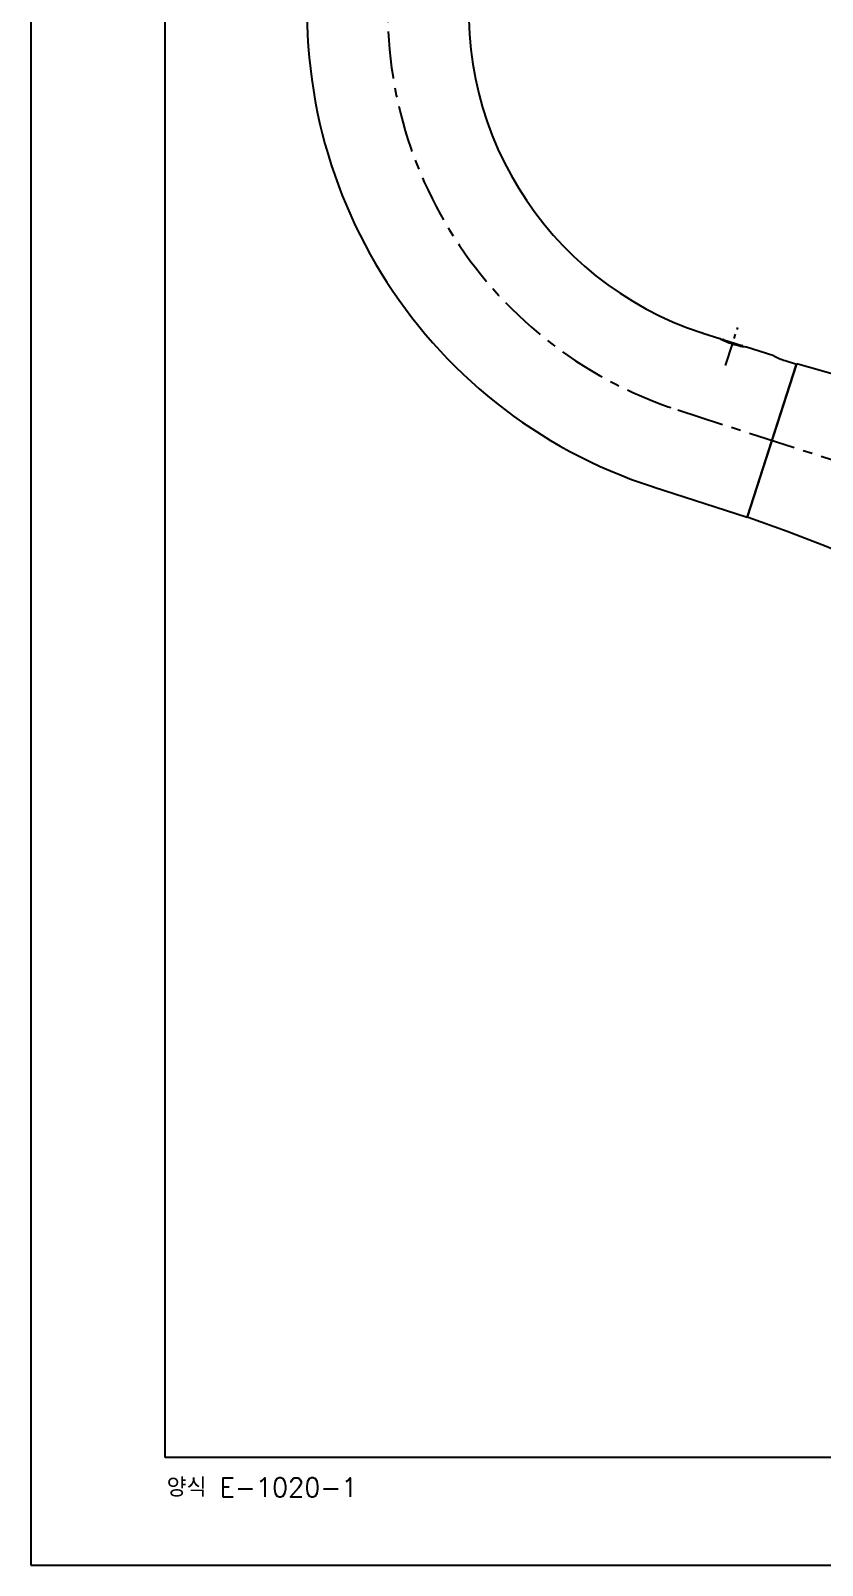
# Model space of a CAD drawing. Extents: x 19044 to 19885, y -10133 to -9539.
# Drawn here: x 19044 to 19191.1, y -10132.9 to -9848 of the extents above; entities that cross this region are included whole.
import ezdxf

# ---------------------------------------------------------------- set-up
doc = ezdxf.new("R2010")
doc.units = 0
doc.header["$LTSCALE"] = 7
doc.header["$MEASUREMENT"] = 0
doc.linetypes.add('CENTER', pattern=[2, 1.25, -0.25, 0.25, -0.25])
doc.layers.get('0').update_dxf_attribs({"color": 2, "linetype": 'CONTINUOUS'})
for name, color, linetype in [('CL', 1, 'CENTER'), ('D', 2, 'CONTINUOUS'), ('DWG', 7, 'CONTINUOUS'), ('KP0120108_DXF_CONTINUOUS_LINE', 7, 'CONTINUOUS'), ('KP0220101-1_DXF_CONTINUOUS_LINE', 7, 'CONTINUOUS'), ('TXT', 4, 'CONTINUOUS')]:
    doc.layers.add(name, color=color, linetype=linetype)
doc.styles.add('GHS', font='ROMANS.shx', dxfattribs={"bigfont": 'GHS.shx'})

# ---------------------------------------------------------------- blocks, each defined once
blk = doc.blocks.new('BORDER')
for p, q in [((0, 1), (0, 0)), ((0, 0), (1, 0))]:
    blk.add_line(p, q)
blk = doc.blocks.new('A$C57544C0A')
at = {"color": 7, "linetype": 'Continuous'}
for q in [(-126.59, -16.68), (-123.28, -17.75)]:
    blk.add_line((-126.45, -16.73), q, dxfattribs=at)
for radius, end in [(92.8, 252.1222), (62.8, 251.9875)]:
    blk.add_arc((-107.17, 43.04), radius, 90, end, dxfattribs=at)
at = {"layer": 'CL', "linetype": 'CENTER', "ltscale": 0.5}
blk.add_line((-122.26, -22.73), (-119.98, -15.66), dxfattribs=at)
at = {"layer": 'CL', "linetype": 'CENTER'}
blk.add_line((-131.12, -30.98), (-28.38, -64.12), dxfattribs=at)
blk.add_arc((-107.17, 43.04), 77.8, 90, 252.0136, dxfattribs=at)
at = {"layer": 'DWG', "color": 7, "linetype": 'Continuous'}
blk.add_line((-122.56, -17.96), (-119.23, -19.04), dxfattribs=at)
at = {"layer": 'DWG'}
for p, q in [((-113.29, -20.97), (-118.52, -19.29)), ((-109.06, -22.52), (-118.22, -50.91)), ((-111.2, -21.83), (-109.06, -22.52)), ((-135.66, -45.28), (-118.22, -50.91))]:
    blk.add_line(p, q, dxfattribs=at)
for centre, radius, start, end in [((-116.36, -4.44), 15, 242.5281, 252.1222), ((-116.36, -4.44), 15, 252.1222, 261.7162), ((-106.56, -7.46), 15.09, 243.5216, 252.0958)]:
    blk.add_arc(centre, radius, start, end, dxfattribs=at)
at = {"layer": 'DWG', "color": 7, "linetype": 'Continuous'}
for centre, start, end in [((-122.72, -18.44), 72, 107.0137), ((-119.39, -19.52), 38.4448, 72)]:
    blk.add_arc(centre, 0.5, start, end, dxfattribs=at)
at = {"layer": 'KP0120108_DXF_CONTINUOUS_LINE', "color": 7, "linetype": 'Continuous'}
blk.add_line((-118.17, -50.77), (-109.11, -22.69), dxfattribs=at)
at = {"layer": 'KP0220101-1_DXF_CONTINUOUS_LINE', "color": 7, "linetype": 'Continuous'}
blk.add_line((-109.01, -22.36), (-109.05, -22.49), dxfattribs=at)
for centre, radius, start, end in [((-1.16, 342.02), 380, 253.5129, 256.2374), ((-118.03, -50.81), 0.15, 162.1221, 250.7093), ((-243.61, -409.62), 380, 58.2674, 70.7093)]:
    blk.add_arc(centre, radius, start, end, dxfattribs=at)

msp = doc.modelspace()

# ---------------------------------------------------------------- linework, layer by layer
at = {"layer": 'TXT'}
for p, q in [((19069, -10112.94), (19069, -9558.94)), ((19855, -10112.94), (19069, -10112.94))]:
    msp.add_line(p, q, dxfattribs=at)

# ---------------------------------------------------------------- block references
at = {"xscale": 841, "yscale": 594, "zscale": 841}
msp.add_blockref('BORDER', (19044, -10132.94), dxfattribs=at)
at = {"layer": 'D'}
msp.add_blockref('A$C57544C0A', (19295.32, -9887.42), dxfattribs=at)

# ---------------------------------------------------------------- texts
at = {"layer": 'DWG', "style": 'GHS'}
msp.add_text('양식 E-1020-1', height=3.5, dxfattribs=at).set_placement((19069.26, -10120.22))

doc.saveas('drawing.dxf')
